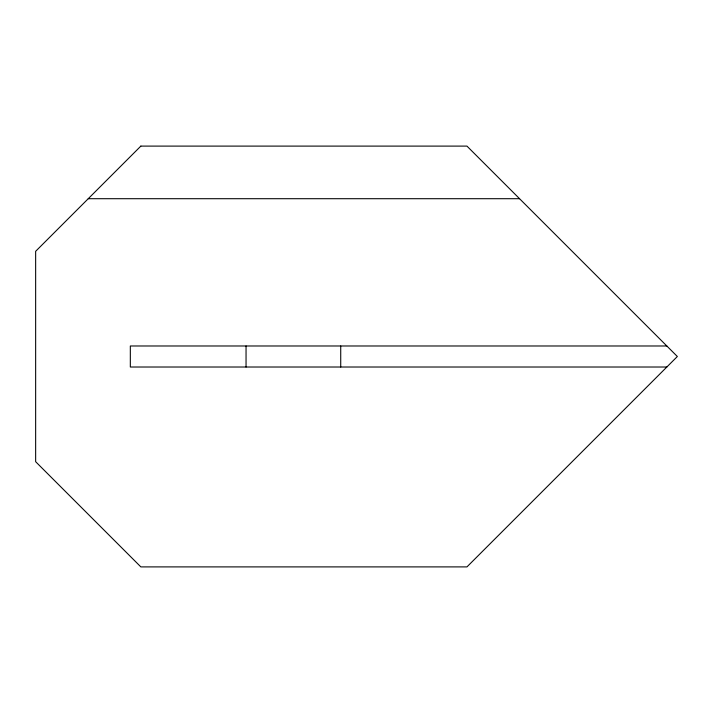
<?xml version="1.0" encoding="UTF-8"?>
<svg xmlns="http://www.w3.org/2000/svg" width="713" height="713" viewBox="0 0 713 713"><rect width="100%" height="100%" fill="white"/><g stroke="black" fill="none" stroke-linecap="round" stroke-linejoin="round"><path stroke-width="1.07" d="M88.252 198.704L519.554 198.704M666.833 345.983L130.327 345.983L130.327 367.017L666.833 367.017M340.725 345.983L340.725 367.017M246.047 345.983L246.047 367.017M140.844 146.103L35.65 251.306L35.65 461.694L140.844 566.897L466.953 566.897L677.35 356.5L466.953 146.103L140.844 146.103"/></g></svg>
